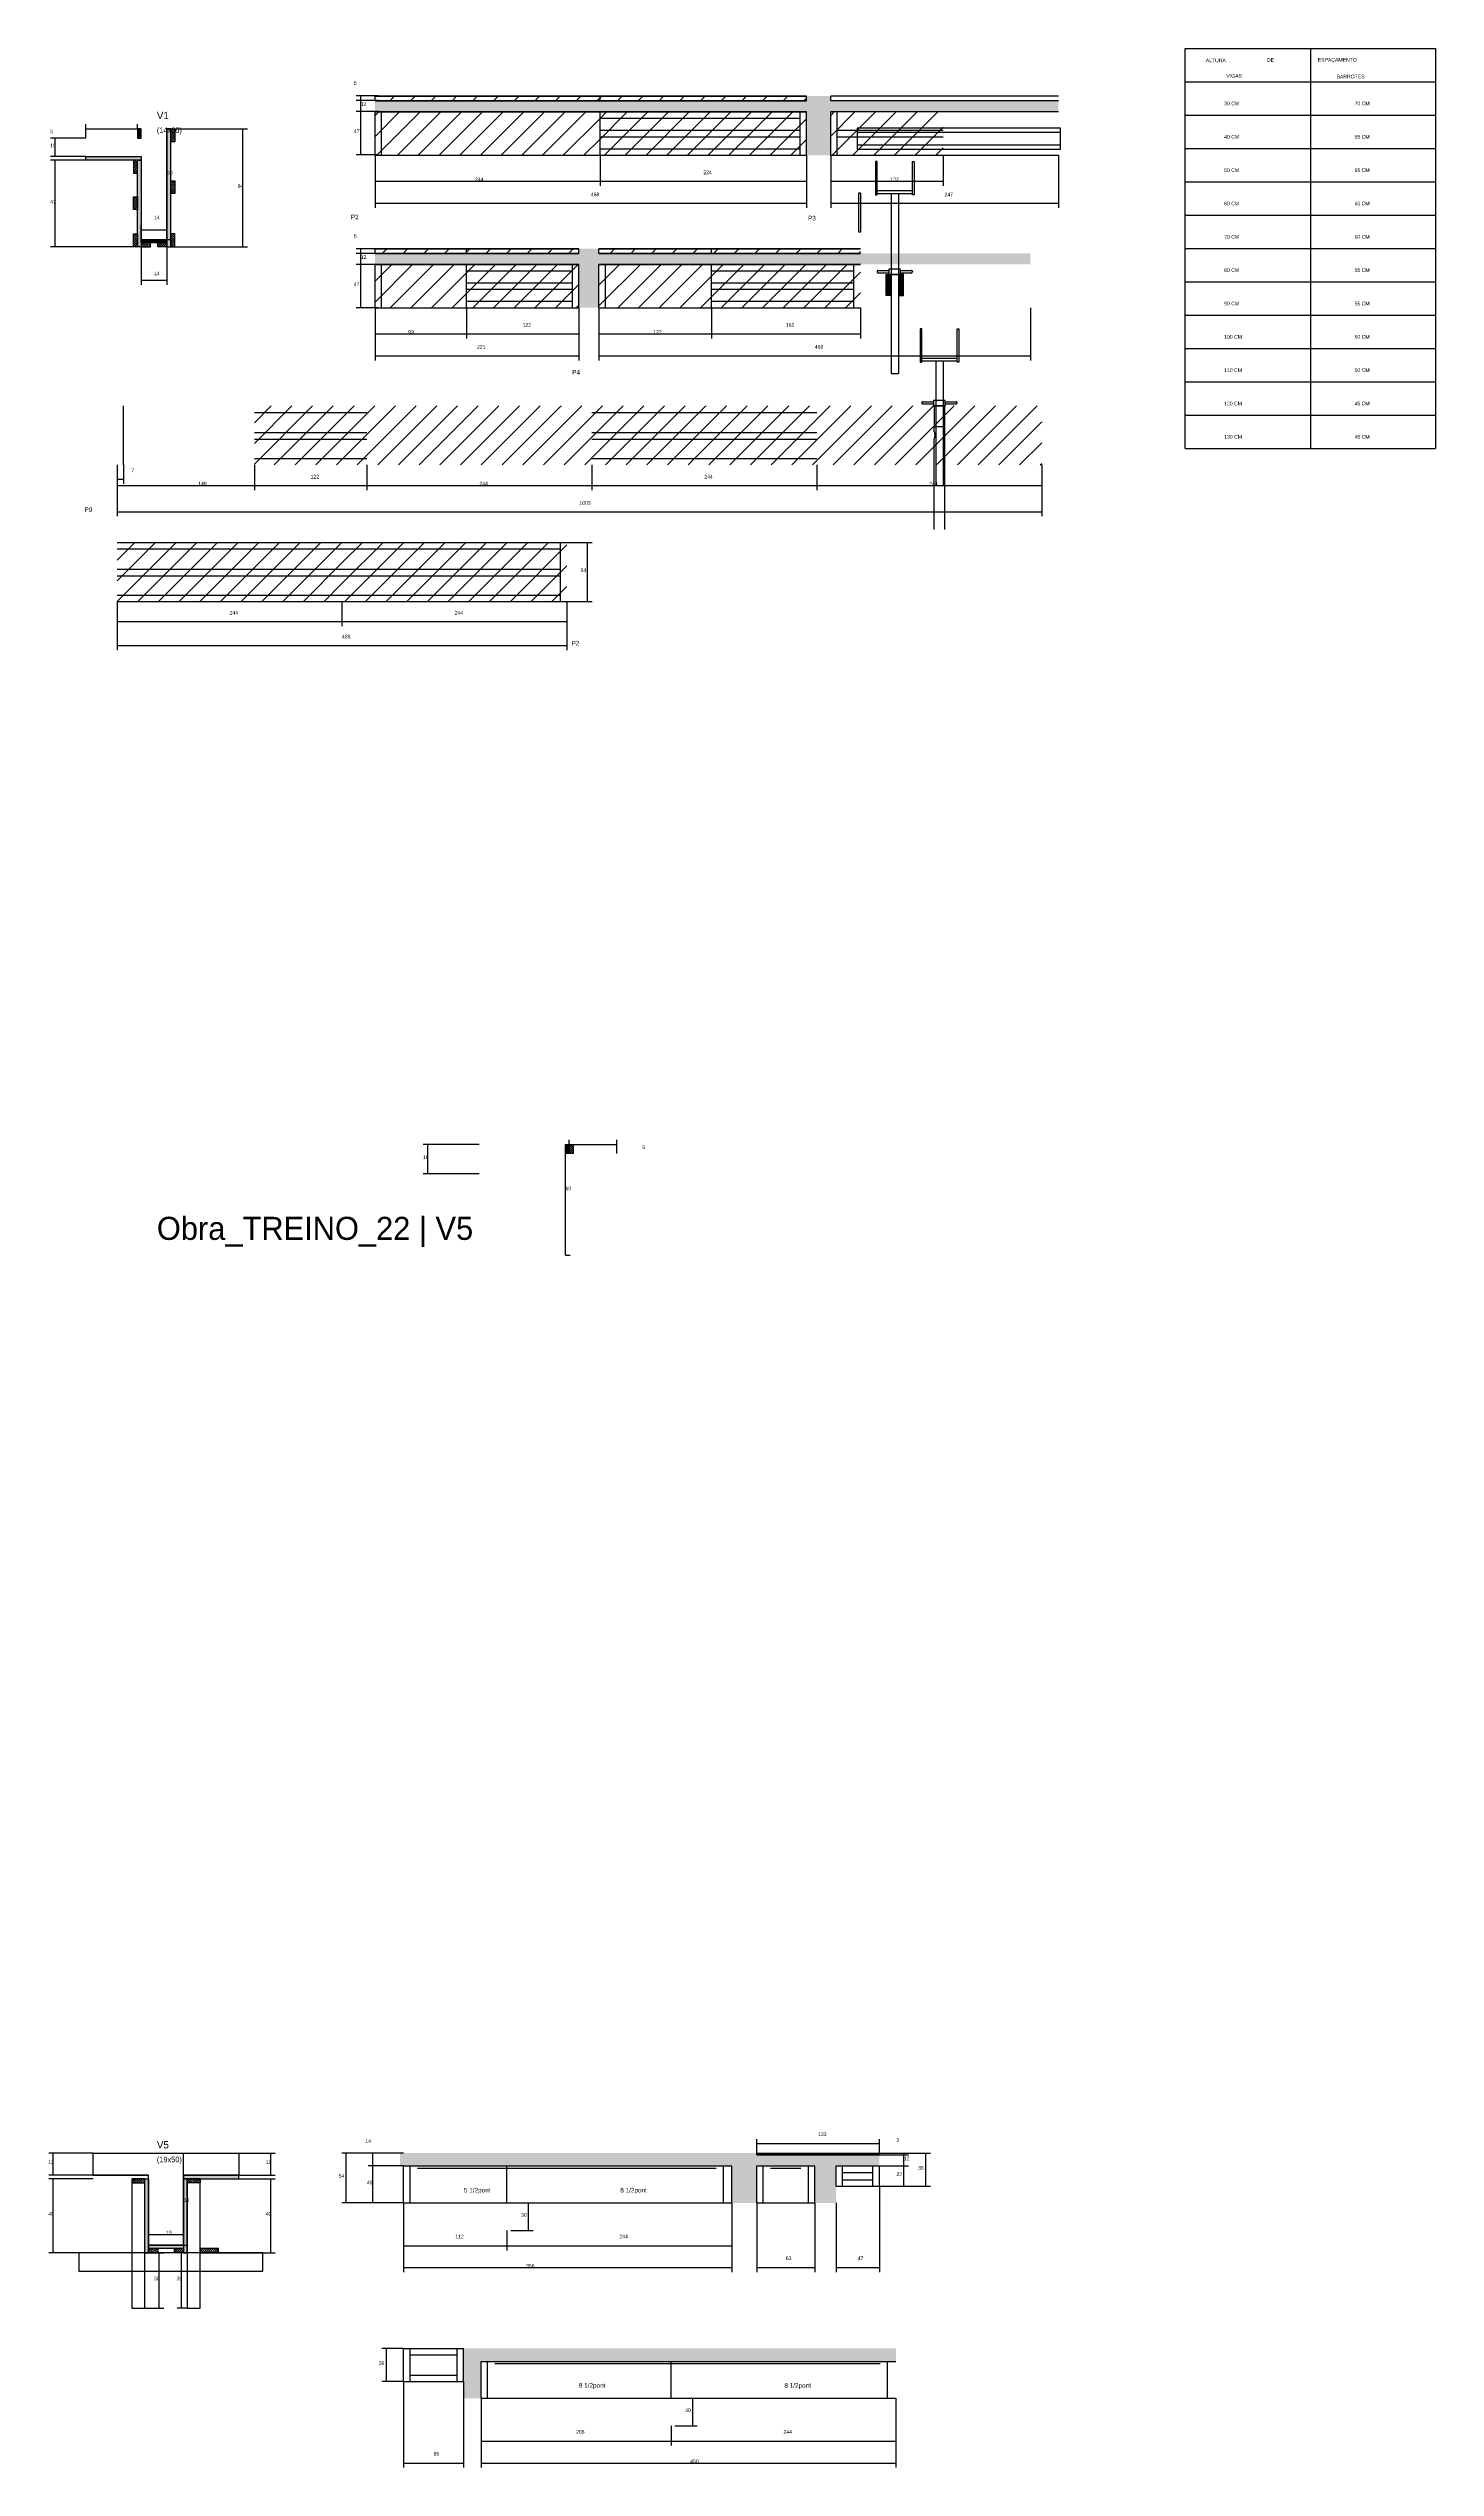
# Model space of a CAD drawing. Header units: metres. Extents: x -2848 to 22762, y -45195 to 1016.
# Drawn here: x 17482 to 18987, y -31141 to -28518 of the extents above; entities that cross this region are included whole.
import ezdxf

# ---------------------------------------------------------------- set-up
doc = ezdxf.new("R2010")
doc.units = ezdxf.units.M
for name, color, linetype in [('BARRA DE ANCORAGEM', 7, 'Continuous'), ('CONCRETO', 251, 'Continuous'), ('COTA', 4, 'Continuous'), ('Cota Seção (2x)', 4, 'Continuous'), ('Escoras', 2, 'Continuous'), ('Forcador', 251, 'Continuous'), ('GARFOS', 7, 'Continuous'), ('Hachura', 253, 'Continuous'), ('LABEL_ID', 3, 'Continuous'), ('Madeira', 126, 'Continuous'), ('NOMENCLATURA', 7, 'Continuous'), ('Painéis', 200, 'Continuous'), ('Perfil Metálico', 251, 'Continuous'), ('SARR_2.2x7', 40, 'Continuous'), ('Texto Seção', 7, 'Continuous')]:
    doc.layers.add(name, color=color, linetype=linetype)

msp = doc.modelspace()

# ---------------------------------------------------------------- hatches: boundary and pattern name
at = {"layer": 'COTA'}
h = msp.add_hatch(dxfattribs=at)
h.set_pattern_fill('AR-CONC', scale=0.03)
h.paths.add_polyline_path([(18304.7, -28634.1), (18330.9, -28634.1), (18330.9, -28587.1), (18577.9, -28587.1), (18577.9, -28575.1), (18330.9, -28575.1), (18330.9, -28570.1), (18304.7, -28570.1), (18304.7, -28575.1), (17836.7, -28575.1), (17836.7, -28587.1), (18304.7, -28587.1)])
h = msp.add_hatch(dxfattribs=at)
h.set_pattern_fill('AR-CONC', scale=0.03)
h.paths.add_polyline_path([(18057.7, -28799.5), (18079.6, -28799.5), (18079.6, -28752.5), (18363.1, -28752.5), (18547.6, -28752.5), (18547.6, -28740.5), (18363.1, -28740.5), (18079.6, -28740.5), (18079.6, -28735.5), (18057.7, -28735.5), (18057.7, -28740.5), (17836.7, -28740.5), (17836.7, -28752.5), (18057.7, -28752.5)])
h = msp.add_hatch(dxfattribs=at)
h.set_pattern_fill('AR-CONC', scale=0.03)
h.paths.add_polyline_path([(17863.7, -30800), (17863.7, -30814), (18223.7, -30814), (18223.7, -30854), (18250.7, -30854), (18250.7, -30814), (18313.7, -30814), (18313.7, -30854), (18336.7, -30854), (18336.7, -30814), (18383.7, -30814), (18383.7, -30802), (18250.7, -30802), (18250.7, -30800)])
h = msp.add_hatch(dxfattribs=at)
h.set_pattern_fill('AR-CONC', scale=0.03)
h.paths.add_polyline_path([(17951.7, -31025.8), (18401.7, -31025.8), (18401.7, -31011.8), (17932.7, -31011.8), (17932.7, -31047.8), (17932.7, -31065.8), (17951.7, -31065.8)])
at = {"layer": 'Hachura'}
h = msp.add_hatch(dxfattribs=at)
h.set_pattern_fill('ANSI31', scale=5)
h.paths.add_polyline_path([(17836.7, -28570.1), (17836.7, -28575.1), (18080.7, -28575.1), (18080.7, -28570.1)])
h = msp.add_hatch(dxfattribs=at)
h.set_pattern_fill('ANSI31', scale=5)
h.paths.add_polyline_path([(17836.7, -28587.1), (17836.7, -28634.1), (18080.7, -28634.1), (18080.7, -28587.1)])
h = msp.add_hatch(dxfattribs=at)
h.set_pattern_fill('ANSI31', scale=5)
h.paths.add_polyline_path([(18304.7, -28575.1), (18304.7, -28570.1), (18080.7, -28570.1), (18080.7, -28575.1)])
h = msp.add_hatch(dxfattribs=at)
h.set_pattern_fill('ANSI31', scale=5)
h.paths.add_polyline_path([(18304.7, -28634.1), (18304.7, -28587.1), (18080.7, -28587.1), (18080.7, -28634.1)])
h = msp.add_hatch(dxfattribs=at)
h.set_pattern_fill('ANSI31', scale=5)
h.paths.add_polyline_path([(18330.9, -28587.1), (18330.9, -28634.1), (18452.9, -28634.1), (18452.9, -28587.1)])
h = msp.add_hatch(color=8, dxfattribs=at)
h.dxf.hatch_style = 1
h.paths.add_polyline_path([(17583, -28605.5), (17579, -28605.5), (17579, -28605.5), (17579, -28615.5), (17579, -28615.5), (17583, -28615.5), (17583, -28615.5), (17583, -28605.5)])
h = msp.add_hatch(color=8, dxfattribs=at)
h.dxf.hatch_style = 1
h.paths.add_polyline_path([(17615, -28605.5), (17611, -28605.5), (17611, -28605.5), (17611, -28733.5), (17611, -28733.5), (17615, -28733.5), (17615, -28733.5), (17615, -28605.5)])
h = msp.add_hatch(dxfattribs=at)
h.set_pattern_fill('ANSI31', scale=0.5)
h.paths.add_polyline_path([(17615, -28605.5), (17619.4, -28605.5), (17619.4, -28605.5), (17619.4, -28619.5), (17619.4, -28619.5), (17615, -28619.5), (17615, -28619.5), (17615, -28605.5)])
h = msp.add_hatch(color=8, dxfattribs=at)
h.dxf.hatch_style = 1
h.paths.add_polyline_path([(17523, -28639.5), (17523, -28635.5), (17523, -28635.5), (17583, -28635.5), (17583, -28635.5), (17583, -28639.5), (17583, -28639.5), (17523, -28639.5)])
h = msp.add_hatch(dxfattribs=at)
h.set_pattern_fill('ANSI31', scale=0.5)
h.paths.add_polyline_path([(17579, -28639.5), (17574.6, -28639.5), (17574.6, -28639.5), (17574.6, -28653.5), (17574.6, -28653.5), (17579, -28653.5), (17579, -28653.5), (17579, -28639.5)])
h = msp.add_hatch(color=8, dxfattribs=at)
h.dxf.hatch_style = 1
h.paths.add_polyline_path([(17579, -28639.5), (17583, -28639.5), (17583, -28639.5), (17583, -28733.5), (17583, -28733.5), (17579, -28733.5), (17579, -28733.5), (17579, -28639.5)])
h = msp.add_hatch(dxfattribs=at)
h.set_pattern_fill('ANSI31', scale=0.5)
h.paths.add_polyline_path([(17619.4, -28675.8), (17615, -28675.8), (17615, -28675.8), (17615, -28661.8), (17615, -28661.8), (17619.4, -28661.8), (17619.4, -28661.8), (17619.4, -28675.8)])
h = msp.add_hatch(dxfattribs=at)
h.set_pattern_fill('ANSI31', scale=0.5)
h.paths.add_polyline_path([(17579, -28693.1), (17574.6, -28693.1), (17574.6, -28693.1), (17574.6, -28679.1), (17574.6, -28679.1), (17579, -28679.1), (17579, -28679.1), (17579, -28693.1)])
h = msp.add_hatch(dxfattribs=at)
h.set_pattern_fill('ANSI31', scale=0.5)
h.paths.add_polyline_path([(17579, -28733.5), (17574.6, -28733.5), (17574.6, -28733.5), (17574.6, -28719.5), (17574.6, -28719.5), (17579, -28719.5), (17579, -28719.5), (17579, -28733.5)])
h = msp.add_hatch(color=8, dxfattribs=at)
h.dxf.hatch_style = 1
h.paths.add_polyline_path([(17583, -28729.1), (17583, -28725.5), (17583, -28725.5), (17611, -28725.5), (17611, -28725.5), (17611, -28729.1), (17611, -28729.1), (17583, -28729.1)])
h = msp.add_hatch(dxfattribs=at)
h.set_pattern_fill('ANSI31', scale=0.5)
h.paths.add_polyline_path([(17593, -28733.5), (17593, -28729.1), (17593, -28729.1), (17583, -28729.1), (17583, -28729.1), (17583, -28733.5), (17583, -28733.5), (17593, -28733.5)])
h = msp.add_hatch(dxfattribs=at)
h.set_pattern_fill('ANSI31', scale=0.5)
h.paths.add_polyline_path([(17601, -28733.5), (17601, -28729.1), (17601, -28729.1), (17611, -28729.1), (17611, -28729.1), (17611, -28733.5), (17611, -28733.5), (17601, -28733.5)])
h = msp.add_hatch(dxfattribs=at)
h.set_pattern_fill('ANSI31', scale=0.5)
h.paths.add_polyline_path([(17615, -28733.5), (17619.4, -28733.5), (17619.4, -28733.5), (17619.4, -28719.5), (17619.4, -28719.5), (17615, -28719.5), (17615, -28719.5), (17615, -28733.5)])
h = msp.add_hatch(dxfattribs=at)
h.set_pattern_fill('ANSI31', scale=5)
h.paths.add_polyline_path([(17935.7, -28740.5), (17935.7, -28735.5), (17836.7, -28735.5), (17836.7, -28740.5)])
h = msp.add_hatch(dxfattribs=at)
h.set_pattern_fill('ANSI31', scale=5)
h.paths.add_polyline_path([(17935.7, -28735.5), (17935.7, -28740.5), (18057.7, -28740.5), (18057.7, -28735.5)])
h = msp.add_hatch(dxfattribs=at)
h.set_pattern_fill('ANSI31', scale=5)
h.paths.add_polyline_path([(18201.6, -28740.5), (18201.6, -28735.5), (18079.6, -28735.5), (18079.6, -28740.5)])
h = msp.add_hatch(dxfattribs=at)
h.set_pattern_fill('ANSI31', scale=5)
h.paths.add_polyline_path([(18363.1, -28740.5), (18363.1, -28735.5), (18201.6, -28735.5), (18201.6, -28740.5)])
h = msp.add_hatch(dxfattribs=at)
h.set_pattern_fill('ANSI31', scale=5)
h.paths.add_polyline_path([(17935.7, -28799.5), (17935.7, -28752.5), (17836.7, -28752.5), (17836.7, -28799.5)])
h = msp.add_hatch(dxfattribs=at)
h.set_pattern_fill('ANSI31', scale=5)
h.paths.add_polyline_path([(17935.7, -28752.5), (17935.7, -28799.5), (18057.7, -28799.5), (18057.7, -28752.5)])
h = msp.add_hatch(dxfattribs=at)
h.set_pattern_fill('ANSI31', scale=5)
h.paths.add_polyline_path([(18201.6, -28799.5), (18201.6, -28752.5), (18079.6, -28752.5), (18079.6, -28799.5)])
h = msp.add_hatch(dxfattribs=at)
h.set_pattern_fill('ANSI31', scale=5)
h.paths.add_polyline_path([(18201.6, -28799.5), (18363.1, -28799.5), (18363.1, -28752.5), (18201.6, -28752.5)])
h = msp.add_hatch(dxfattribs=at)
h.set_pattern_fill('ANSI31', scale=5)
h.paths.add_polyline_path([(17705.8, -28905.9), (17705.8, -28969.9), (17827.8, -28969.9), (17827.8, -28905.9)])
h = msp.add_hatch(dxfattribs=at)
h.set_pattern_fill('ANSI31', scale=5)
h.paths.add_polyline_path([(17827.8, -28905.9), (17827.8, -28969.9), (18071.8, -28969.9), (18071.8, -28905.9)])
h = msp.add_hatch(dxfattribs=at)
h.set_pattern_fill('ANSI31', scale=5)
h.paths.add_polyline_path([(18071.8, -28905.9), (18071.8, -28969.9), (18315.8, -28969.9), (18315.8, -28905.9)])
h = msp.add_hatch(dxfattribs=at)
h.set_pattern_fill('ANSI31', scale=5)
h.paths.add_polyline_path([(18315.8, -28905.9), (18315.8, -28969.9), (18559.8, -28969.9), (18559.8, -28905.9)])
h = msp.add_hatch(dxfattribs=at)
h.set_pattern_fill('ANSI31', scale=5)
h.paths.add_polyline_path([(17800.8, -29118), (17800.8, -29054), (17556.8, -29054), (17556.8, -29118)])
h = msp.add_hatch(dxfattribs=at)
h.set_pattern_fill('ANSI31', scale=5)
h.paths.add_polyline_path([(18044.8, -29118), (18044.8, -29054), (17800.8, -29054), (17800.8, -29118)])
h = msp.add_hatch(color=8, dxfattribs=at)
h.dxf.hatch_style = 1
h.paths.add_polyline_path([(18043.3, -29706.5), (18047.3, -29706.5), (18047.3, -29706.5), (18047.3, -29716.5), (18047.3, -29716.5), (18043.3, -29716.5), (18043.3, -29716.5), (18043.3, -29706.5)])
h = msp.add_hatch(dxfattribs=at)
h.set_pattern_fill('ANSI31', scale=0.5)
h.paths.add_polyline_path([(18047.3, -29706.5), (18051.7, -29706.5), (18051.7, -29706.5), (18051.7, -29716.5), (18051.7, -29716.5), (18047.3, -29716.5), (18047.3, -29716.5), (18047.3, -29706.5)])
h = msp.add_hatch(dxfattribs=at)
h.set_pattern_fill('ANSI31', scale=0.5)
h.paths.add_polyline_path([(17573, -30828), (17573, -30832.4), (17573, -30832.4), (17587, -30832.4), (17587, -30832.4), (17587, -30828), (17587, -30828), (17573, -30828)])
h = msp.add_hatch(color=8, dxfattribs=at)
h.dxf.hatch_style = 1
h.paths.add_polyline_path([(17587, -30828), (17591, -30828), (17591, -30828), (17591, -30908), (17591, -30908), (17587, -30908), (17587, -30908), (17587, -30828)])
h = msp.add_hatch(color=8, dxfattribs=at)
h.dxf.hatch_style = 1
h.paths.add_polyline_path([(17689, -30828), (17689, -30824), (17689, -30824), (17629, -30824), (17629, -30824), (17629, -30828), (17629, -30828), (17689, -30828)])
h = msp.add_hatch(color=8, dxfattribs=at)
h.dxf.hatch_style = 1
h.paths.add_polyline_path([(17633, -30828), (17629, -30828), (17629, -30828), (17629, -30908), (17629, -30908), (17633, -30908), (17633, -30908), (17633, -30828)])
h = msp.add_hatch(dxfattribs=at)
h.set_pattern_fill('ANSI31', scale=0.5)
h.paths.add_polyline_path([(17647, -30828), (17647, -30832.4), (17647, -30832.4), (17633, -30832.4), (17633, -30832.4), (17633, -30828), (17633, -30828), (17647, -30828)])
h = msp.add_hatch(color=8, dxfattribs=at)
h.dxf.hatch_style = 1
h.paths.add_polyline_path([(17591, -30903.6), (17591, -30900), (17591, -30900), (17629, -30900), (17629, -30900), (17629, -30903.6), (17629, -30903.6), (17591, -30903.6)])
h = msp.add_hatch(dxfattribs=at)
h.set_pattern_fill('ANSI31', scale=0.5)
h.paths.add_polyline_path([(17591, -30908), (17591, -30903.6), (17591, -30903.6), (17601, -30903.6), (17601, -30903.6), (17601, -30908), (17601, -30908), (17591, -30908)])
h = msp.add_hatch(dxfattribs=at)
h.set_pattern_fill('ANSI31', scale=0.5)
h.paths.add_polyline_path([(17619, -30908), (17619, -30903.6), (17619, -30903.6), (17629, -30903.6), (17629, -30903.6), (17629, -30908), (17629, -30908), (17619, -30908)])
h = msp.add_hatch(dxfattribs=at)
h.set_pattern_fill('ANSI31', scale=0.5)
h.paths.add_polyline_path([(17667, -30908), (17667, -30903.6), (17667, -30903.6), (17647, -30903.6), (17647, -30903.6), (17647, -30908), (17647, -30908), (17667, -30908)])
at = {"layer": 'Perfil Metálico'}
h = msp.add_hatch(color=8, dxfattribs=at)
h.dxf.hatch_style = 1
h.paths.add_polyline_path([(18391, -28786.2), (18395.5, -28786.2), (18395.5, -28763.4), (18391, -28763.4)])
h = msp.add_hatch(color=8, dxfattribs=at)
h.dxf.hatch_style = 1
h.paths.add_polyline_path([(18405.3, -28786.2), (18409.8, -28786.2), (18409.8, -28763.4), (18405.3, -28763.4)])

# ---------------------------------------------------------------- linework, layer by layer
at = {"layer": 'BARRA DE ANCORAGEM'}
msp.add_lwpolyline([(18363.6, -28717), (18363.6, -28675.4), (18361.2, -28675.4), (18361.2, -28717)], close=True, dxfattribs=at)
at = {"layer": 'CONCRETO'}
msp.add_lwpolyline([(17629, -30824), (17629, -30834), (17629, -30900), (17591, -30900), (17591, -30824), (17531, -30824), (17531, -30800), (17629, -30800), (17689, -30800), (17689, -30824)], close=True, dxfattribs=at)
at = {"layer": 'COTA'}
for p, q in [((17839.9, -28569.7), (17816.2, -28569.7)), ((17839.9, -28574.7), (17816.2, -28574.7)), ((17839.9, -28574.7), (17816.2, -28574.7)), ((17839.9, -28586.7), (17816.2, -28586.7)), ((17839.9, -28586.7), (17816.2, -28586.7)), ((17821.2, -28574.7), (17821.2, -28569.7)), ((17821.2, -28586.7), (17821.2, -28574.7)), ((17821.2, -28633.7), (17821.2, -28586.7)), ((17523, -28615.5), (17523, -28600.5)), ((17523, -28605.5), (17579, -28605.5)), ((17579, -28605.5), (17579, -28600.5)), ((17615, -28605.5), (17698.2, -28605.5)), ((17693.2, -28733.5), (17693.2, -28605.5)), ((17523, -28615.5), (17484.8, -28615.5)), ((17523, -28635.5), (17484.8, -28635.5)), ((17523, -28639.5), (17484.8, -28639.5)), ((17489.8, -28635.5), (17489.8, -28615.5)), ((17489.8, -28733.5), (17489.8, -28639.5)), ((17839.9, -28633.7), (17816.2, -28633.7)), ((17836.7, -28634.1), (17836.7, -28667.3)), ((17836.7, -28634.1), (17836.7, -28691.2)), ((18080.7, -28634.1), (18080.7, -28667.3)), ((18080.7, -28634.1), (18080.7, -28667.3)), ((18304.7, -28634.1), (18304.7, -28667.3)), ((18304.7, -28634.1), (18304.7, -28691.2)), ((18330.9, -28634.1), (18330.9, -28667.3)), ((18330.9, -28634.1), (18330.9, -28691.2)), ((18452.9, -28634.1), (18452.9, -28667.3)), ((18577.9, -28634.1), (18577.9, -28691.2)), ((17836.7, -28662.3), (18080.7, -28662.3)), ((18080.7, -28662.3), (18304.7, -28662.3)), ((18330.9, -28662.3), (18452.9, -28662.3)), ((17836.7, -28686.2), (18304.7, -28686.2)), ((18330.9, -28686.2), (18577.9, -28686.2)), ((17574.6, -28733.5), (17484.8, -28733.5)), ((17583, -28733.5), (17583, -28774.7)), ((17611, -28733.5), (17611, -28774.7)), ((17619.4, -28733.5), (17698.2, -28733.5)), ((17839.9, -28735.5), (17816.2, -28735.5)), ((17839.9, -28740.5), (17816.2, -28740.5)), ((17839.9, -28740.5), (17816.2, -28740.5)), ((17821.2, -28740.5), (17821.2, -28735.5)), ((17821.2, -28752.5), (17821.2, -28740.5)), ((17583, -28769.7), (17611, -28769.7)), ((17839.9, -28752.5), (17816.2, -28752.5)), ((17839.9, -28752.5), (17816.2, -28752.5)), ((17821.2, -28799.5), (17821.2, -28752.5)), ((17839.9, -28799.5), (17816.2, -28799.5)), ((17836.7, -28799.5), (17836.7, -28832.7)), ((17836.7, -28799.5), (17836.7, -28856.6)), ((17935.7, -28799.5), (17935.7, -28832.7)), ((17935.7, -28799.5), (17935.7, -28832.7)), ((18057.7, -28799.5), (18057.7, -28832.7)), ((18057.7, -28799.5), (18057.7, -28856.6)), ((18079.6, -28799.5), (18079.6, -28832.7)), ((18079.6, -28799.5), (18079.6, -28856.6)), ((18201.6, -28799.5), (18201.6, -28832.7)), ((18201.6, -28799.5), (18201.6, -28832.7)), ((18363.1, -28799.5), (18363.1, -28832.7)), ((18547.6, -28799.5), (18547.6, -28856.6)), ((17836.7, -28827.7), (17935.7, -28827.7)), ((17935.7, -28827.7), (18057.7, -28827.7)), ((18079.6, -28827.7), (18201.6, -28827.7)), ((18201.6, -28827.7), (18363.1, -28827.7)), ((17836.7, -28851.6), (18057.7, -28851.6)), ((18079.6, -28851.6), (18547.6, -28851.6)), ((17556.8, -28969.9), (17556.8, -28997.2)), ((17556.8, -28969.9), (17556.8, -29025.6)), ((17556.8, -28969.9), (17556.8, -28990.4)), ((17563.8, -28969.9), (17563.8, -28990.4)), ((17705.8, -28969.9), (17705.8, -28997.2)), ((17705.8, -28969.9), (17705.8, -28997.2)), ((17827.8, -28969.9), (17827.8, -28997.2)), ((17827.8, -28969.9), (17827.8, -28997.2)), ((18071.8, -28969.9), (18071.8, -28997.2)), ((18071.8, -28969.9), (18071.8, -28997.2)), ((18315.8, -28969.9), (18315.8, -28997.2)), ((18315.8, -28969.9), (18315.8, -28997.2)), ((18559.8, -28969.9), (18559.8, -28997.2)), ((18559.8, -28969.9), (18559.8, -29025.6)), ((17556.8, -28985.4), (17563.8, -28985.4)), ((17556.8, -28992.2), (17705.8, -28992.2)), ((17705.8, -28992.2), (17827.8, -28992.2)), ((17827.8, -28992.2), (18071.8, -28992.2)), ((18071.8, -28992.2), (18315.8, -28992.2)), ((18315.8, -28992.2), (18559.8, -28992.2)), ((17556.8, -29020.6), (18559.8, -29020.6)), ((18044.8, -29054), (18072.2, -29054)), ((18067.2, -29118), (18067.2, -29054)), ((17556.8, -29118), (17556.8, -29144.7)), ((17556.8, -29118), (17556.8, -29170.6)), ((17800.8, -29118), (17800.8, -29144.7)), ((17800.8, -29118), (17800.8, -29144.7)), ((18044.8, -29118), (18044.8, -29144.7)), ((18044.8, -29118), (18072.2, -29118)), ((18044.8, -29118), (18044.8, -29170.6)), ((17556.8, -29139.7), (17800.8, -29139.7)), ((17800.8, -29139.7), (18044.8, -29139.7)), ((17556.8, -29165.6), (18044.8, -29165.6)), ((17949.7, -29706.5), (17889, -29706.5)), ((17894, -29738.5), (17894, -29706.5)), ((18047.3, -29706.5), (18047.3, -29701.5)), ((18047.3, -29706.5), (18098.9, -29706.5)), ((18098.9, -29716.5), (18098.9, -29701.5)), ((17949.7, -29738.5), (17889, -29738.5)), ((18250.7, -30800), (18250.7, -30784.8)), ((18250.7, -30789.8), (18383.7, -30789.8)), ((18383.7, -30800), (18383.7, -30784.8)), ((17531, -30800), (17482.7, -30800)), ((17487.7, -30824), (17487.7, -30800)), ((17689, -30800), (17728.5, -30800)), ((17723.5, -30824), (17723.5, -30800)), ((17867.7, -30800), (17800.5, -30800)), ((17805.5, -30854), (17805.5, -30800)), ((17867.7, -30800), (17829.2, -30800)), ((17867.7, -30814), (17829.2, -30814)), ((17867.7, -30814), (17829.2, -30814)), ((17834.2, -30814), (17834.2, -30800)), ((17834.2, -30854), (17834.2, -30814)), ((18383.7, -30800), (18415.2, -30800)), ((18383.7, -30800), (18439, -30800)), ((18383.7, -30802), (18415.2, -30802)), ((18383.7, -30802), (18415.2, -30802)), ((18383.7, -30814), (18415.2, -30814)), ((18383.7, -30814), (18415.2, -30814)), ((18410.2, -30802), (18410.2, -30800)), ((18410.2, -30814), (18410.2, -30802)), ((18410.2, -30836), (18410.2, -30814)), ((18434, -30836), (18434, -30800)), ((17531, -30824), (17482.7, -30824)), ((17531, -30828), (17482.7, -30828)), ((17487.7, -30908), (17487.7, -30828)), ((17647, -30828), (17728.5, -30828)), ((17689, -30824), (17728.5, -30824)), ((17723.5, -30908), (17723.5, -30828)), ((18383.7, -30836), (18383.7, -30929.2)), ((18383.7, -30836), (18415.2, -30836)), ((18383.7, -30836), (18439, -30836)), ((17867.7, -30854), (17800.5, -30854)), ((17867.7, -30854), (17829.2, -30854)), ((17867.7, -30854), (17867.7, -30905.5)), ((17867.7, -30854), (17867.7, -30929.2)), ((17983.2, -30854), (18008.2, -30854)), ((18003.2, -30884), (18003.2, -30854)), ((18223.7, -30854), (18223.7, -30905.5)), ((18223.7, -30854), (18223.7, -30929.2)), ((18250.7, -30854), (18250.7, -30929.2)), ((18313.7, -30854), (18313.7, -30929.2)), ((18336.7, -30854), (18336.7, -30929.2)), ((17979.7, -30884), (17979.7, -30905.5)), ((17979.7, -30884), (17979.7, -30905.5)), ((17984, -30884), (18008.2, -30884)), ((17553, -30908), (17482.7, -30908)), ((17587, -30908), (17607.4, -30908)), ((17602.4, -30968), (17602.4, -30908)), ((17633, -30908), (17621.9, -30908)), ((17626.9, -30968), (17626.9, -30908)), ((17667, -30908), (17728.5, -30908)), ((17867.7, -30900.5), (17979.7, -30900.5)), ((17979.7, -30900.5), (18223.7, -30900.5)), ((17867.7, -30924.2), (18223.7, -30924.2)), ((18250.7, -30924.2), (18313.7, -30924.2)), ((18336.7, -30924.2), (18383.7, -30924.2)), ((17587, -30968), (17607.4, -30968)), ((17633, -30968), (17621.9, -30968)), ((17867.7, -31011.8), (17844, -31011.8)), ((17849, -31047.8), (17849, -31011.8)), ((17867.7, -31047.8), (17844, -31047.8)), ((17867.7, -31047.8), (17867.7, -31141)), ((17932.7, -31047.8), (17932.7, -31141)), ((17951.7, -31065.8), (17951.7, -31117.2)), ((17951.7, -31065.8), (17951.7, -31141)), ((18161.2, -31065.8), (18186.2, -31065.8)), ((18181.2, -31095.8), (18181.2, -31065.8)), ((18401.7, -31065.8), (18401.7, -31117.2)), ((18401.7, -31065.8), (18401.7, -31141)), ((18157.7, -31095.8), (18157.7, -31117.2)), ((18157.7, -31095.8), (18157.7, -31117.2)), ((18162, -31095.8), (18186.2, -31095.8)), ((17951.7, -31112.2), (18157.7, -31112.2)), ((18157.7, -31112.2), (18401.7, -31112.2)), ((17867.7, -31136), (17932.7, -31136)), ((17951.7, -31136), (18401.7, -31136))]:
    msp.add_line(p, q, dxfattribs=at)
at = {"layer": 'Cota Seção (2x)'}
for p, q in [((17611, -28725.5), (17611, -28605.5)), ((17611, -28605.5), (17616, -28605.5)), ((17583, -28725.5), (17583, -28710.1)), ((17583, -28715.1), (17611, -28715.1)), ((17611, -28725.5), (17611, -28710.1)), ((17611, -28725.5), (17616, -28725.5)), ((18043.3, -29826.5), (18043.3, -29706.5)), ((18043.3, -29706.5), (18048.3, -29706.5)), ((18043.3, -29826.5), (18048.3, -29826.5)), ((17591, -30800), (17634, -30800)), ((17629, -30900), (17629, -30800)), ((17591, -30900), (17591, -30883.2)), ((17591, -30888.2), (17629, -30888.2)), ((17629, -30900), (17629, -30883.2)), ((17591, -30900), (17634, -30900))]:
    msp.add_line(p, q, dxfattribs=at)
at = {"layer": 'Escoras'}
for p, q in [((18406, -28763.4), (18394.8, -28763.4)), ((18454.5, -28905.8), (18443.2, -28905.8)), ((18443.2, -28905.8), (18443.2, -28928.3)), ((18443.2, -28928.3), (18454.5, -28928.3)), ((18443.2, -28933.9), (18443.2, -28928.3)), ((18454.5, -28905.8), (18454.5, -29039.8)), ((18443.5, -28934.5), (18443.2, -28933.9)), ((18443.2, -28941.5), (18443.5, -28940.9)), ((18443.2, -29039.8), (18443.2, -28941.5)), ((18443.7, -28935.1), (18443.5, -28934.5)), ((18443.5, -28940.9), (18443.7, -28940.3)), ((18443.9, -28935.7), (18443.7, -28935.1)), ((18443.7, -28940.3), (18443.9, -28939.7)), ((18444, -28936.4), (18443.9, -28935.7)), ((18443.9, -28939.7), (18444, -28939)), ((18444.1, -28937), (18444, -28936.4)), ((18444, -28939), (18444.1, -28938.4)), ((18444.1, -28937.7), (18444.1, -28937)), ((18444.1, -28938.4), (18444.1, -28937.7))]:
    msp.add_line(p, q, dxfattribs=at)
at = {"layer": 'Forcador'}
for p, q in [((18381.3, -28672.5), (18419.5, -28672.5)), ((18381.3, -28675.7), (18419.5, -28675.7)), ((18396.5, -28675.7), (18396.5, -28786.2)), ((18404.3, -28675.7), (18404.3, -28786.2)), ((18381.4, -28759.5), (18381.3, -28759.6)), ((18381.3, -28759.6), (18381.3, -28759.8)), ((18381.3, -28759.8), (18381.3, -28759.9)), ((18381.3, -28759.9), (18381.3, -28760)), ((18381.3, -28760), (18381.3, -28760.5)), ((18381.3, -28760.5), (18381.3, -28760.6)), ((18381.3, -28760.6), (18381.3, -28760.7)), ((18381.3, -28760.7), (18381.3, -28760.9)), ((18381.3, -28760.9), (18381.4, -28761)), ((18381.5, -28759.4), (18381.4, -28759.5)), ((18381.4, -28761), (18381.5, -28761.1)), ((18381.6, -28759.3), (18381.5, -28759.4)), ((18381.5, -28761.1), (18381.6, -28761.2)), ((18381.7, -28759.2), (18381.6, -28759.3)), ((18381.6, -28761.2), (18381.7, -28761.3)), ((18381.8, -28759.1), (18381.7, -28759.2)), ((18381.7, -28761.3), (18381.8, -28761.4)), ((18381.9, -28759.1), (18381.8, -28759.1)), ((18381.8, -28761.4), (18381.9, -28761.4)), ((18382, -28759), (18381.9, -28759.1)), ((18381.9, -28761.4), (18382, -28761.5)), ((18382.1, -28759), (18382, -28759)), ((18382, -28761.5), (18382.1, -28761.5)), ((18382.3, -28759), (18382.1, -28759)), ((18382.1, -28761.5), (18382.3, -28761.5)), ((18382.3, -28759), (18394.1, -28759)), ((18382.3, -28761.5), (18394.1, -28761.5)), ((18406.7, -28759), (18418.5, -28759)), ((18406.7, -28761.5), (18418.5, -28761.5)), ((18418.6, -28759), (18418.5, -28759)), ((18418.5, -28761.5), (18418.6, -28761.5)), ((18418.8, -28759), (18418.6, -28759)), ((18418.6, -28761.5), (18418.8, -28761.5)), ((18418.9, -28759.1), (18418.8, -28759)), ((18418.8, -28761.5), (18418.9, -28761.4)), ((18419, -28759.1), (18418.9, -28759.1)), ((18418.9, -28761.4), (18419, -28761.4)), ((18419.1, -28759.2), (18419, -28759.1)), ((18419, -28761.4), (18419.1, -28761.3)), ((18419.2, -28759.3), (18419.1, -28759.2)), ((18419.1, -28761.3), (18419.2, -28761.2)), ((18419.3, -28759.4), (18419.2, -28759.3)), ((18419.2, -28761.2), (18419.3, -28761.1)), ((18419.4, -28759.5), (18419.3, -28759.4)), ((18419.3, -28761.1), (18419.4, -28761)), ((18419.4, -28759.6), (18419.4, -28759.5)), ((18419.5, -28759.8), (18419.4, -28759.6)), ((18419.4, -28760.9), (18419.5, -28760.7)), ((18419.4, -28761), (18419.4, -28760.9)), ((18419.5, -28759.9), (18419.5, -28759.8)), ((18419.5, -28760), (18419.5, -28759.9)), ((18419.5, -28760), (18419.5, -28760.5)), ((18419.5, -28760.6), (18419.5, -28760.5)), ((18419.5, -28760.7), (18419.5, -28760.6)), ((18396.5, -28786.2), (18396.5, -28809)), ((18404.3, -28786.2), (18404.3, -28809)), ((18396.5, -28809), (18396.5, -28870.7)), ((18404.3, -28809), (18404.3, -28870.7)), ((18396.5, -28870.7), (18404.3, -28870.7)), ((18429.7, -28854), (18468, -28854)), ((18429.7, -28857.2), (18468, -28857.2)), ((18444.9, -28857.2), (18444.9, -28992.2)), ((18452.8, -28857.2), (18452.8, -28992.2)), ((18429.8, -28902.1), (18429.7, -28902.2)), ((18429.9, -28901.9), (18429.8, -28902)), ((18429.8, -28902), (18429.8, -28902.1)), ((18430, -28901.7), (18429.9, -28901.8)), ((18429.9, -28901.8), (18429.9, -28901.9)), ((18430.1, -28901.6), (18430, -28901.7)), ((18430.2, -28901.5), (18430.1, -28901.6)), ((18430.3, -28901.4), (18430.2, -28901.5)), ((18430.5, -28901.4), (18430.3, -28901.4)), ((18430.6, -28901.4), (18430.5, -28901.4)), ((18430.7, -28901.4), (18430.6, -28901.4)), ((18430.7, -28901.4), (18442.5, -28901.4)), ((18455.1, -28901.4), (18467, -28901.4)), ((18467.1, -28901.4), (18467, -28901.4)), ((18467.2, -28901.4), (18467.1, -28901.4)), ((18467.3, -28901.4), (18467.2, -28901.4)), ((18467.5, -28901.5), (18467.3, -28901.4)), ((18467.6, -28901.6), (18467.5, -28901.5)), ((18467.7, -28901.7), (18467.6, -28901.6)), ((18467.8, -28901.8), (18467.7, -28901.7)), ((18467.8, -28901.9), (18467.8, -28901.8)), ((18467.9, -28902), (18467.8, -28901.9)), ((18467.9, -28902.1), (18467.9, -28902)), ((18468, -28902.2), (18467.9, -28902.1)), ((18429.7, -28902.2), (18429.7, -28902.4)), ((18429.7, -28902.4), (18429.7, -28902.8)), ((18429.7, -28902.8), (18429.7, -28903)), ((18429.7, -28903), (18429.8, -28903.1)), ((18429.8, -28903.1), (18429.8, -28903.2)), ((18429.8, -28903.2), (18429.9, -28903.3)), ((18429.9, -28903.3), (18429.9, -28903.4)), ((18429.9, -28903.4), (18430, -28903.5)), ((18430, -28903.5), (18430.1, -28903.6)), ((18430.1, -28903.6), (18430.2, -28903.7)), ((18430.2, -28903.7), (18430.3, -28903.8)), ((18430.3, -28903.8), (18430.5, -28903.8)), ((18430.5, -28903.8), (18430.6, -28903.8)), ((18430.6, -28903.8), (18430.7, -28903.8)), ((18430.7, -28903.8), (18442.5, -28903.8)), ((18455.1, -28903.8), (18467, -28903.8)), ((18467, -28903.8), (18467.1, -28903.8)), ((18467.1, -28903.8), (18467.2, -28903.8)), ((18467.2, -28903.8), (18467.3, -28903.8)), ((18467.3, -28903.8), (18467.5, -28903.7)), ((18467.5, -28903.7), (18467.6, -28903.6)), ((18467.6, -28903.6), (18467.7, -28903.5)), ((18467.7, -28903.5), (18467.8, -28903.4)), ((18467.8, -28903.3), (18467.9, -28903.2)), ((18467.8, -28903.4), (18467.8, -28903.3)), ((18467.9, -28903.1), (18468, -28903)), ((18467.9, -28903.2), (18467.9, -28903.1)), ((18468, -28902.4), (18468, -28902.2)), ((18468, -28902.4), (18468, -28902.8)), ((18468, -28903), (18468, -28902.8)), ((18444.9, -28992.2), (18452.8, -28992.2))]:
    msp.add_line(p, q, dxfattribs=at)
for points in [[(18379.4, -28641), (18379.4, -28677), (18381.3, -28677), (18381.3, -28641)], [(18421.4, -28641), (18421.4, -28677), (18419.5, -28677), (18419.5, -28641)], [(18394.1, -28757.6), (18394.1, -28763.4), (18406.7, -28763.4), (18406.7, -28757.6)], [(18427.8, -28822.5), (18427.8, -28858.5), (18429.7, -28858.5), (18429.7, -28822.5)], [(18469.9, -28822.5), (18469.9, -28858.5), (18468, -28858.5), (18468, -28822.5)], [(18442.5, -28899.9), (18442.5, -28905.8), (18455.1, -28905.8), (18455.1, -28899.9)]]:
    msp.add_lwpolyline(points, close=True, dxfattribs=at)
at = {"layer": 'GARFOS'}
for p, q in [((18715.5, -28951.9), (18715.5, -28518.3)), ((18715.5, -28518.3), (18987.1, -28518.3)), ((18851.3, -28518.3), (18851.3, -28951.9)), ((18987.1, -28518.3), (18987.1, -28951.9)), ((18715.5, -28554.4), (18987.1, -28554.4)), ((18715.5, -28554.4), (18987.1, -28554.4)), ((18715.5, -28590.6), (18987.1, -28590.6)), ((18715.5, -28626.7), (18987.1, -28626.7)), ((18715.5, -28662.9), (18987.1, -28662.9)), ((18715.5, -28699), (18987.1, -28699)), ((18715.5, -28735.1), (18987.1, -28735.1)), ((18715.5, -28771.3), (18987.1, -28771.3)), ((18715.5, -28807.4), (18987.1, -28807.4)), ((18715.5, -28843.5), (18987.1, -28843.5)), ((18715.5, -28879.7), (18987.1, -28879.7)), ((18715.5, -28915.8), (18987.1, -28915.8)), ((18715.5, -28951.9), (18987.1, -28951.9))]:
    msp.add_line(p, q, dxfattribs=at)
at = {"layer": 'Madeira'}
for points in [[(17615, -28605.5), (17619.4, -28605.5), (17619.4, -28619.5), (17615, -28619.5)], [(17579, -28639.5), (17574.6, -28639.5), (17574.6, -28653.5), (17579, -28653.5)], [(17619.4, -28675.8), (17615, -28675.8), (17615, -28661.8), (17619.4, -28661.8)], [(17579, -28693.1), (17574.6, -28693.1), (17574.6, -28679.1), (17579, -28679.1)], [(17579, -28733.5), (17574.6, -28733.5), (17574.6, -28719.5), (17579, -28719.5)], [(17593, -28733.5), (17593, -28729.1), (17583, -28729.1), (17583, -28733.5)], [(17601, -28733.5), (17601, -28729.1), (17611, -28729.1), (17611, -28733.5)], [(17615, -28733.5), (17619.4, -28733.5), (17619.4, -28719.5), (17615, -28719.5)], [(18047.3, -29706.5), (18051.7, -29706.5), (18051.7, -29716.5), (18047.3, -29716.5)], [(17573, -30828), (17573, -30832.4), (17587, -30832.4), (17587, -30828)], [(17573, -30968), (17587, -30968), (17587, -30828), (17573, -30828)], [(17647, -30828), (17647, -30832.4), (17633, -30832.4), (17633, -30828)], [(17647, -30828), (17633, -30828), (17633, -30968), (17647, -30968)], [(17515.2, -30928), (17714.8, -30928), (17714.8, -30908), (17515.2, -30908)], [(17591, -30908), (17591, -30903.6), (17601, -30903.6), (17601, -30908)], [(17619, -30908), (17619, -30903.6), (17629, -30903.6), (17629, -30908)], [(17667, -30908), (17667, -30903.6), (17647, -30903.6), (17647, -30908)]]:
    msp.add_lwpolyline(points, close=True, dxfattribs=at)
at = {"layer": 'Painéis'}
for p, q in [((17836.7, -28570.1), (18304.7, -28570.1)), ((17836.7, -28575.1), (17836.7, -28570.1)), ((17836.7, -28575.1), (18304.7, -28575.1)), ((17836.7, -28587.1), (18304.7, -28587.1)), ((17836.7, -28634.1), (17836.7, -28587.1)), ((18080.7, -28575.1), (18080.7, -28570.1)), ((18080.7, -28634.1), (18080.7, -28587.1)), ((18304.7, -28575.1), (18304.7, -28570.1)), ((18304.7, -28634.1), (18304.7, -28587.1)), ((18330.9, -28575.1), (18330.9, -28570.1)), ((18330.9, -28634.1), (18330.9, -28587.1)), ((17523, -28635.5), (17583, -28635.5)), ((17836.7, -28634.1), (18304.7, -28634.1)), ((17583, -28725.5), (17611, -28725.5)), ((17836.7, -28735.5), (18057.7, -28735.5)), ((17836.7, -28740.5), (17836.7, -28735.5)), ((17836.7, -28740.5), (18057.7, -28740.5)), ((17935.7, -28740.5), (17935.7, -28735.5)), ((18057.7, -28740.5), (18057.7, -28735.5)), ((18079.6, -28735.5), (18363.1, -28735.5)), ((18079.6, -28740.5), (18079.6, -28735.5)), ((18079.6, -28740.5), (18363.1, -28740.5)), ((18201.6, -28740.5), (18201.6, -28735.5)), ((17836.7, -28752.5), (18057.7, -28752.5)), ((17836.7, -28799.5), (17836.7, -28752.5)), ((17935.7, -28799.5), (17935.7, -28752.5)), ((18057.7, -28799.5), (18057.7, -28752.5)), ((18079.6, -28752.5), (18363.1, -28752.5)), ((18079.6, -28799.5), (18079.6, -28752.5)), ((18201.6, -28799.5), (18201.6, -28752.5)), ((17836.7, -28799.5), (18057.7, -28799.5)), ((18079.6, -28799.5), (18363.1, -28799.5)), ((17556.8, -29054), (18044.8, -29054)), ((17556.8, -29118), (18044.8, -29118)), ((17867.7, -30814), (18223.7, -30814)), ((17867.7, -30854), (17867.7, -30814)), ((17979.7, -30854), (17979.7, -30814)), ((18223.7, -30854), (18223.7, -30814)), ((18250.7, -30800), (18383.7, -30800)), ((18250.7, -30802), (18383.7, -30802)), ((18250.7, -30814), (18313.7, -30814)), ((18250.7, -30854), (18250.7, -30814)), ((18313.7, -30854), (18313.7, -30814)), ((18336.7, -30814), (18383.7, -30814)), ((18336.7, -30836), (18336.7, -30814)), ((18383.7, -30836), (18383.7, -30814)), ((17531, -30824), (17591, -30824)), ((17629, -30824), (17689, -30824)), ((18336.7, -30836), (18383.7, -30836)), ((17867.7, -30854), (18223.7, -30854)), ((18250.7, -30854), (18313.7, -30854)), ((17591, -30900), (17629, -30900)), ((17867.7, -31011.8), (17932.7, -31011.8)), ((17867.7, -31047.8), (17867.7, -31011.8)), ((17932.7, -31047.8), (17932.7, -31011.8)), ((17951.7, -31025.8), (18401.7, -31025.8)), ((17951.7, -31065.8), (17951.7, -31025.8)), ((18157.7, -31065.8), (18157.7, -31025.8)), ((17867.7, -31047.8), (17932.7, -31047.8)), ((17951.7, -31065.8), (18401.7, -31065.8))]:
    msp.add_line(p, q, dxfattribs=at)
for points in [[(18304.7, -28570.1), (17836.7, -28570.1)], [(18304.7, -28575.1), (17836.7, -28575.1)], [(18304.7, -28587.1), (17836.7, -28587.1)], [(18577.9, -28570.1), (18330.9, -28570.1)], [(18577.9, -28575.1), (18330.9, -28575.1)], [(18577.9, -28587.1), (18330.9, -28587.1)], [(17836.7, -28634.1), (18304.7, -28634.1)], [(18330.9, -28634.1), (18577.9, -28634.1)], [(18057.7, -28735.5), (17836.7, -28735.5)], [(18057.7, -28740.5), (17836.7, -28740.5)], [(18363.1, -28735.5), (18079.6, -28735.5)], [(18363.1, -28740.5), (18079.6, -28740.5)], [(18057.7, -28752.5), (17836.7, -28752.5)], [(18363.1, -28752.5), (18079.6, -28752.5)], [(17836.7, -28799.5), (18057.7, -28799.5)], [(18079.6, -28799.5), (18363.1, -28799.5)]]:
    msp.add_lwpolyline(points, dxfattribs=at)
for points in [[(17583, -28605.5), (17579, -28605.5), (17579, -28615.5), (17583, -28615.5)], [(17615, -28605.5), (17611, -28605.5), (17611, -28733.5), (17615, -28733.5)], [(17523, -28639.5), (17523, -28635.5), (17583, -28635.5), (17583, -28639.5)], [(17579, -28639.5), (17583, -28639.5), (17583, -28733.5), (17579, -28733.5)], [(17583, -28729.1), (17583, -28725.5), (17611, -28725.5), (17611, -28729.1)], [(18043.3, -29706.5), (18047.3, -29706.5), (18047.3, -29716.5), (18043.3, -29716.5)], [(18250.7, -30800), (18383.7, -30800), (18383.7, -30802), (18250.7, -30802)], [(17587, -30828), (17591, -30828), (17591, -30908), (17587, -30908)], [(17689, -30828), (17689, -30824), (17629, -30824), (17629, -30828)], [(17633, -30828), (17629, -30828), (17629, -30908), (17633, -30908)], [(17591, -30903.6), (17591, -30900), (17629, -30900), (17629, -30903.6)]]:
    msp.add_lwpolyline(points, close=True, dxfattribs=at)
at = {"layer": 'Perfil Metálico'}
for p, q in [((18359.6, -28609.2), (18580.1, -28609.2)), ((18359.6, -28623), (18580.1, -28623))]:
    msp.add_line(p, q, dxfattribs=at)
for points in [[(18359.6, -28627.5), (18580.1, -28627.5), (18580.1, -28604.7), (18359.6, -28604.7)], [(18395.5, -28786.2), (18391, -28786.2), (18391, -28763.4), (18395.5, -28763.4)], [(18405.3, -28786.2), (18409.8, -28786.2), (18409.8, -28763.4), (18405.3, -28763.4)]]:
    msp.add_lwpolyline(points, close=True, dxfattribs=at)
at = {"layer": 'SARR_2.2x7'}
for p, q in [((17843.7, -28634.1), (17843.7, -28587.1)), ((18297.7, -28634.1), (18297.7, -28587.1)), ((18337.9, -28634.1), (18337.9, -28587.1)), ((18080.7, -28594.1), (18297.7, -28594.1)), ((18080.7, -28607.1), (18297.7, -28607.1)), ((18337.9, -28607.1), (18452.9, -28607.1)), ((18080.7, -28614.1), (18297.7, -28614.1)), ((18080.7, -28627.1), (18297.7, -28627.1)), ((18337.9, -28614.1), (18452.9, -28614.1)), ((17843.7, -28799.5), (17843.7, -28752.5)), ((17935.7, -28759.5), (18050.7, -28759.5)), ((18050.7, -28799.5), (18050.7, -28752.5)), ((18086.6, -28799.5), (18086.6, -28752.5)), ((18201.6, -28759.5), (18356.1, -28759.5)), ((18356.1, -28799.5), (18356.1, -28752.5)), ((17935.7, -28772.5), (18050.7, -28772.5)), ((17935.7, -28779.5), (18050.7, -28779.5)), ((17935.7, -28792.5), (18050.7, -28792.5)), ((18201.6, -28772.5), (18356.1, -28772.5)), ((18201.6, -28779.5), (18356.1, -28779.5)), ((18201.6, -28792.5), (18356.1, -28792.5)), ((17563.8, -28969.9), (17563.8, -28905.9)), ((17705.8, -28912.9), (17827.8, -28912.9)), ((18071.8, -28912.9), (18315.8, -28912.9)), ((17705.8, -28934.9), (17827.8, -28934.9)), ((17705.8, -28941.9), (17827.8, -28941.9)), ((18071.8, -28934.9), (18315.8, -28934.9)), ((18071.8, -28941.9), (18315.8, -28941.9)), ((17705.8, -28962.9), (17827.8, -28962.9)), ((18071.8, -28962.9), (18315.8, -28962.9)), ((18037.8, -29118), (18037.8, -29054)), ((17556.8, -29061), (17800.8, -29061)), ((17556.8, -29083), (17800.8, -29083)), ((17800.8, -29061), (18037.8, -29061)), ((17800.8, -29083), (18037.8, -29083)), ((17556.8, -29090), (17800.8, -29090)), ((17556.8, -29111), (17800.8, -29111)), ((17800.8, -29090), (18037.8, -29090)), ((17800.8, -29111), (18037.8, -29111)), ((17874.7, -30854), (17874.7, -30814)), ((17882.7, -30816.2), (17979.7, -30816.2)), ((17979.7, -30816.2), (18206.7, -30816.2)), ((18214.7, -30854), (18214.7, -30814)), ((18257.7, -30854), (18257.7, -30814)), ((18265.7, -30816.2), (18298.7, -30816.2)), ((18306.7, -30854), (18306.7, -30814)), ((18343.7, -30836), (18343.7, -30814)), ((18376.7, -30836), (18376.7, -30814)), ((18343.7, -30821), (18376.7, -30821)), ((18343.7, -30829), (18376.7, -30829)), ((17874.7, -31047.8), (17874.7, -31011.8)), ((17874.7, -31018.8), (17925.7, -31018.8)), ((17925.7, -31047.8), (17925.7, -31011.8)), ((17958.7, -31065.8), (17958.7, -31025.8)), ((18392.7, -31065.8), (18392.7, -31025.8)), ((17874.7, -31040.8), (17925.7, -31040.8)), ((17966.7, -31028), (18157.7, -31028)), ((18157.7, -31028), (18384.7, -31028))]:
    msp.add_line(p, q, dxfattribs=at)

# ---------------------------------------------------------------- texts
at = {"layer": 'COTA'}
for s, p in [('5', (17813.6, -28557.9)), ('12', (17821.2, -28580.7)), ('5', (17484.3, -28610.5)), ('47', (17813.6, -28610.2)), ('10', (17484.3, -28625.5)), ('64', (17687.7, -28669.5)), ('244', (17945.1, -28662.3)), ('224', (18192.7, -28654.7)), ('122', (18395.6, -28662.3)), ('47', (17484.3, -28686.5)), ('468', (18070.7, -28678.6)), ('247', (18454.4, -28678.7)), ('5', (17813.6, -28723.8)), ('12', (17821.2, -28746.5)), ('14', (17597, -28764.2)), ('47', (17813.6, -28776)), ('122', (17996.7, -28820.1)), ('162', (18282.3, -28820.1)), ('99', (17872.6, -28827.7)), ('221', (17947.2, -28844.1)), ('122', (18138.5, -28827.7)), ('468', (18313.6, -28844)), ('7', (17572.4, -28977.8)), ('122', (17766.8, -28984.6)), ('244', (18193.8, -28984.6)), ('149', (17644.8, -28992.2)), ('244', (17949.8, -28992.2)), ('244', (18437.8, -28992.2)), ('1003', (18058.3, -29012.9)), ('64', (18059.6, -29086)), ('244', (17678.8, -29132.1)), ('244', (17922.8, -29132.1)), ('488', (17800.8, -29158)), ('5', (18126.6, -29711.5)), ('16', (17888.5, -29722.5)), ('14', (17826.2, -30789)), ('133', (18317.2, -30781.6)), ('2', (18402.2, -30788)), ('12', (17482.2, -30812)), ('12', (17718, -30812)), ('12', (18410.2, -30808)), ('36', (18425.7, -30818)), ('54', (17797.3, -30827)), ('40', (17827.7, -30834)), ('22', (18402.2, -30825)), ('40', (17482.2, -30868)), ('40', (17718, -30868)), ('30', (17995, -30869)), ('112', (17923.7, -30892.5)), ('244', (18101.7, -30892.4)), ('356', (18000.5, -30924.2)), ('63', (18282.2, -30916)), ('47', (18360.2, -30916.1)), ('30', (17596.9, -30938)), ('30', (17621.4, -30938)), ('36', (17840.7, -31029.8)), ('30', (18173, -31080.8)), ('206', (18054.7, -31104.1)), ('244', (18279.7, -31104.2)), ('65', (17900.2, -31127.9)), ('450', (18178.5, -31136))]:
    msp.add_text(s, height=4, dxfattribs=at).set_placement(p)
at = {"layer": 'Cota Seção (2x)'}
for s, p in [('60', (17611, -28655.2)), ('14', (17597, -28703.6)), ('60', (18043.3, -29756.2)), ('50', (17629, -30852.9)), ('19', (17610, -30888.2))]:
    msp.add_text(s, height=4, dxfattribs=at).set_placement(p)
at = {"layer": 'GARFOS'}
for s, p in [('ALTURA   ', (18737.7, -28533.3)), ('DE', (18804.1, -28532.9)), ('ESPAÇAMENTO', (18859.2, -28532.6)), ('VIGAS', (18760.1, -28550)), ('BARROTES', (18879.6, -28550.8)), ('30 CM', (18757.7, -28580)), ('70 CM', (18899.2, -28580)), ('40 CM', (18757.7, -28616.2)), ('65 CM', (18899.2, -28616.2)), ('50 CM', (18757.7, -28652.3)), ('65 CM', (18899.2, -28652.3)), ('60 CM', (18757.7, -28688.5)), ('60 CM', (18899.2, -28688.5)), ('70 CM', (18757.7, -28724.6)), ('60 CM', (18899.2, -28724.6)), ('80 CM', (18757.7, -28760.7)), ('55 CM', (18899.2, -28760.7)), ('90 CM', (18757.7, -28796.9)), ('55 CM', (18899.2, -28796.9)), ('100 CM', (18757.7, -28833)), ('50 CM', (18899.2, -28833)), ('110 CM', (18757.7, -28869.1)), ('50 CM', (18899.2, -28869.1)), ('120 CM', (18757.7, -28905.3)), ('45 CM', (18899.2, -28905.3)), ('130 CM', (18757.7, -28941.4)), ('45 CM', (18899.2, -28941.4))]:
    msp.add_text(s, height=4, dxfattribs=at).set_placement(p)
at = {"layer": 'LABEL_ID'}
msp.add_text('Obra_TREINO_22 | V5', height=25, dxfattribs=at).set_placement((17600, -29810))
at = {"layer": 'NOMENCLATURA'}
for s, p in [('P2', (17810.4, -28703.6)), ('P3', (18306.3, -28704.8)), ('P4', (18050.6, -28872)), ('P9', (17521.6, -29020.9)), ('P2', (18049.9, -29165.6)), ('5 1/2pont', (17933.1, -30842.7)), ('8 1/2pont', (18102.7, -30842.7)), ('8 1/2pont', (18057.8, -31054.4)), ('8 1/2pont', (18280.7, -31054.4))]:
    msp.add_text(s, height=5, dxfattribs=at).set_placement(p)
at = {"layer": 'Texto Seção'}
for s, height, p in [('V1', 8, (17600, -28595)), ('(14x60)', 6, (17600, -28610)), ('V5', 8, (17600, -30795)), ('(19x50)', 6, (17600, -30810))]:
    msp.add_text(s, height=height, dxfattribs=at).set_placement(p)

doc.saveas('drawing.dxf')
